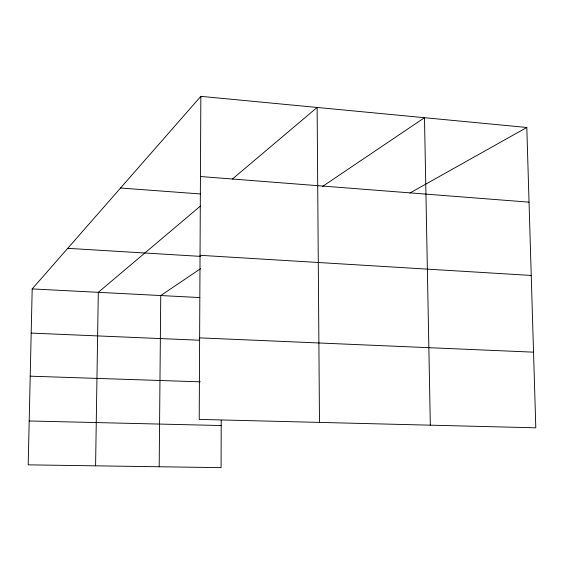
<?xml version="1.0" encoding="UTF-8"?>
<svg xmlns="http://www.w3.org/2000/svg" width="564" height="564" viewBox="0 0 564 564"><rect width="100%" height="100%" fill="white"/><g stroke="black" fill="none" stroke-linecap="round" stroke-linejoin="round"><path stroke-width="0.85" d="M221.208 420.272L221.081 467.655L28.2 464.849L32.19 288.916L200.84 96.345L526.804 127.471L535.8 427.815L199.219 419.397L200.84 96.345M159.182 466.752L160.747 295.55L200.594 268.675M95.584 465.829L98.305 292.328L200.333 206.128M232.354 179.07L317.123 107.449L319.485 422.408M322.319 186.592L424.488 117.7L430.325 425.178M409.894 193.043L526.804 127.471M29.194 420.97L221.194 425.538M30.209 376.181L200.283 381.828M31.189 333.098L199.614 340.226M199.628 337.871L533.537 352.162M32.19 288.916L199.825 297.566M67.722 248.336L200.728 256.394M200.044 255.309L531.239 275.443M120.548 188.023L200.424 193.953M200.439 176.525L529.046 202.159"/></g></svg>
